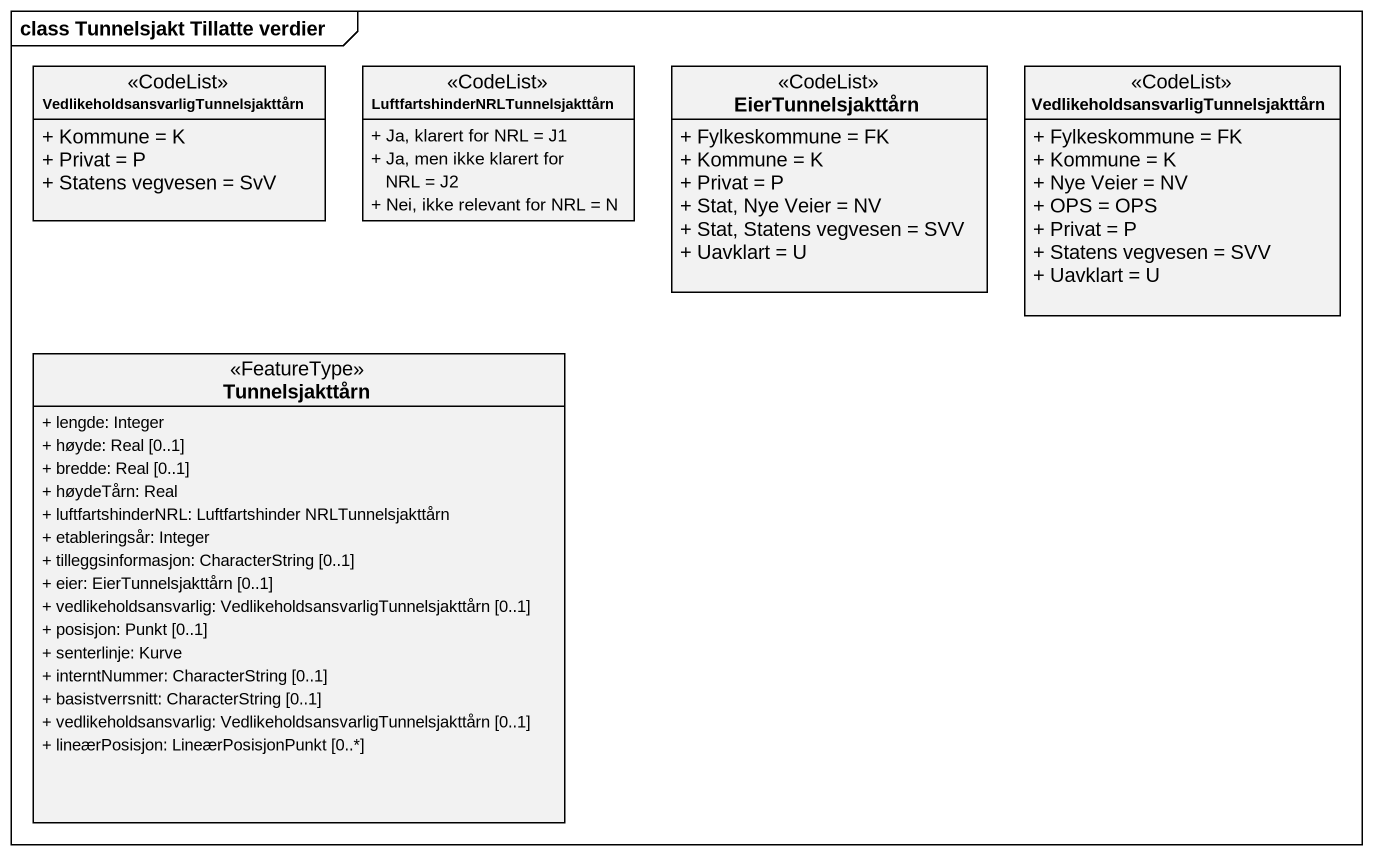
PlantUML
@startuml
mainframe class Tunnelsjakt Tillatte verdier
hide circle
hide empty members
skinparam classAttributeIconSize 0
class "VedlikeholdsansvarligTunnelsjakttårn" as VedlikeholdsansvarligTunnels <<CodeList>> {
  + Kommune = K
  + Privat = P
  + Statens vegvesen = SvV
}
class "LuftfartshinderNRLTunnelsjakttårn" as LuftfartshinderNRLTunnelsjak <<CodeList>> {
  + Ja, klarert for NRL = J1
  + Ja, men ikke klarert for NRL = J2
  + Nei, ikke relevant for NRL = N
}
class EierTunnelsjakttårn <<CodeList>> {
  + Fylkeskommune = FK
  + Kommune = K
  + Privat = P
  + Stat, Nye Veier = NV
  + Stat, Statens vegvesen = SVV
  + Uavklart = U
}
class "VedlikeholdsansvarligTunnelsjakttårn" as VedlikeholdsansvarligTunnels_2 <<CodeList>> {
  + Fylkeskommune = FK
  + Kommune = K
  + Nye Veier = NV
  + OPS = OPS
  + Privat = P
  + Statens vegvesen = SVV
  + Uavklart = U
}
class Tunnelsjakttårn <<FeatureType>> {
  + lengde: Integer
  + høyde: Real [0..1]
  + bredde: Real [0..1]
  + høydeTårn: Real
  + luftfartshinderNRL: Luftfartshinder NRLTunnelsjakttårn
  + etableringsår: Integer
  + tilleggsinformasjon: CharacterString [0..1]
  + eier: EierTunnelsjakttårn [0..1]
  + vedlikeholdsansvarlig: VedlikeholdsansvarligTunnelsjakttårn [0..1]
  + posisjon: Punkt [0..1]
  + senterlinje: Kurve
  + interntNummer: CharacterString [0..1]
  + basistverrsnitt: CharacterString [0..1]
  + vedlikeholdsansvarlig: VedlikeholdsansvarligTunnelsjakttårn [0..1]
  + lineærPosisjon: LineærPosisjonPunkt [0..*]
}
@enduml
